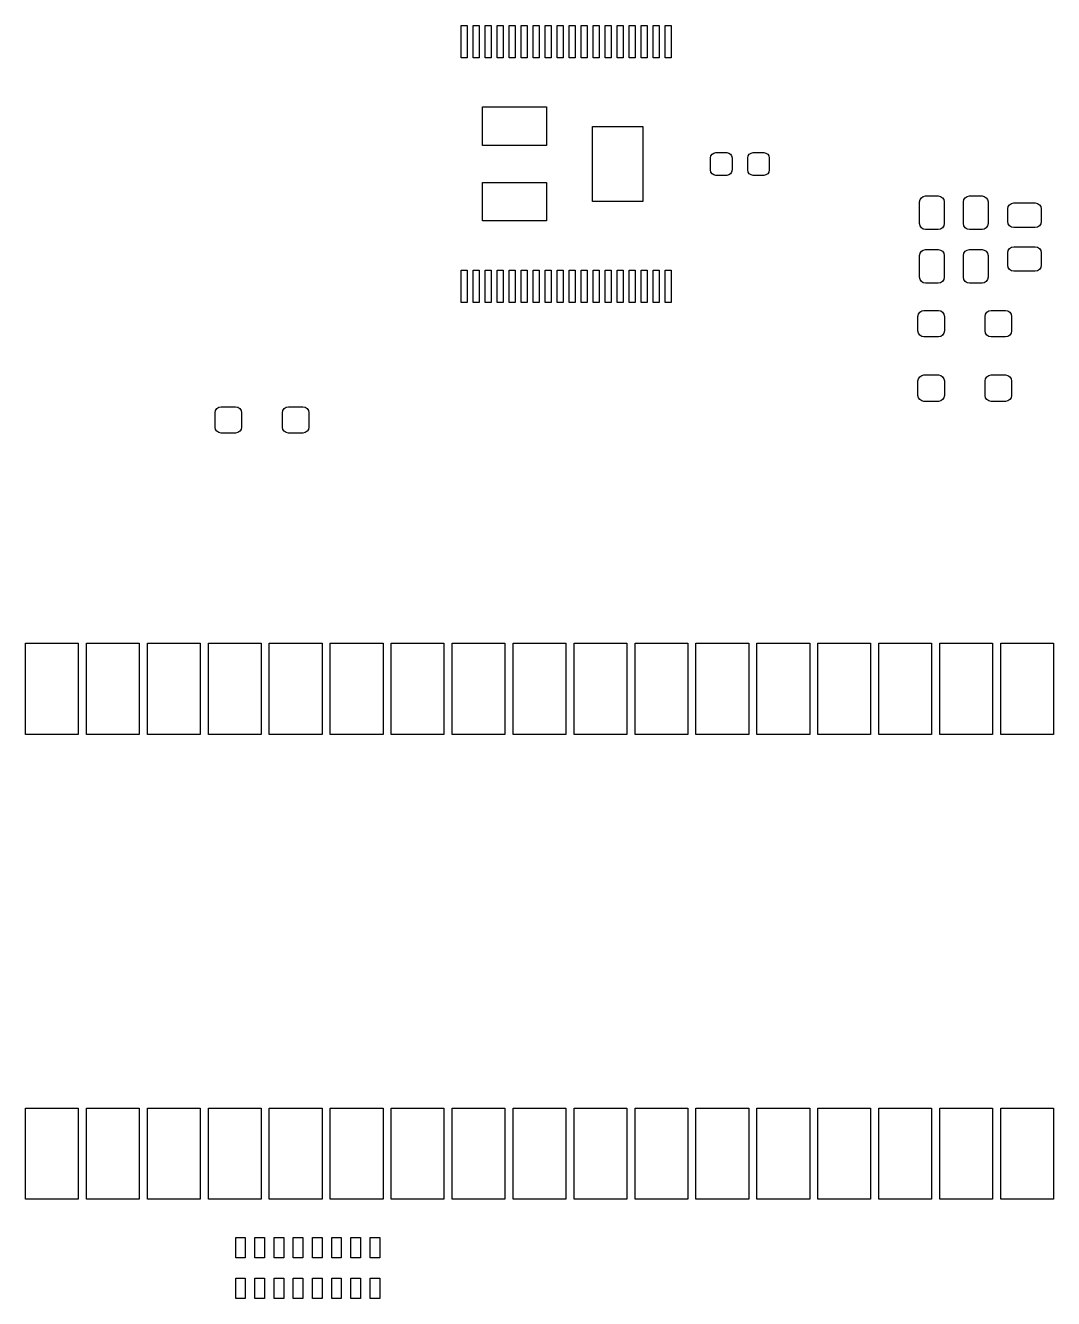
# Model space of a CAD drawing. Header units: millimetres. Extents: x 58.4 to 140.9, y -102.5 to -49.5.
# Drawn here: x 58.4 to 101.2, y -102.5 to -49.5 of the extents above; entities that cross this region are included whole.
import ezdxf

# ---------------------------------------------------------------- set-up
doc = ezdxf.new("R2010")
doc.units = ezdxf.units.MM
doc.layers.add('F.Paste', color=253, linetype='CONTINUOUS', true_color=0xb4a09a)

msp = doc.modelspace()

# ---------------------------------------------------------------- linework, layer by layer
at = {"layer": 'F.Paste', "linetype": 'CONTINUOUS'}
for p, q in [((76.526601, -50.82), (76.526601, -49.47)), ((76.526601, -49.47), (76.771401, -49.47)), ((76.771401, -49.47), (76.771401, -50.82)), ((77.0266, -50.82), (77.0266, -49.47)), ((77.0266, -49.47), (77.2714, -49.47)), ((77.2714, -49.47), (77.2714, -50.82)), ((77.526601, -50.82), (77.526601, -49.47)), ((77.526601, -49.47), (77.771401, -49.47)), ((77.771401, -49.47), (77.771401, -50.82)), ((78.0266, -50.82), (78.0266, -49.47)), ((78.0266, -49.47), (78.2714, -49.47)), ((78.2714, -49.47), (78.2714, -50.82)), ((78.526599, -50.82), (78.526599, -49.47)), ((78.526599, -49.47), (78.771399, -49.47)), ((78.771399, -49.47), (78.771399, -50.82)), ((79.026601, -50.82), (79.026601, -49.47)), ((79.026601, -49.47), (79.271401, -49.47)), ((79.271401, -49.47), (79.271401, -50.82)), ((79.5266, -50.82), (79.5266, -49.47)), ((79.5266, -49.47), (79.7714, -49.47)), ((79.7714, -49.47), (79.7714, -50.82)), ((80.026602, -50.82), (80.026602, -49.47)), ((80.026602, -49.47), (80.271402, -49.47)), ((80.271402, -49.47), (80.271402, -50.82)), ((80.5266, -50.82), (80.5266, -49.47)), ((80.5266, -49.47), (80.7714, -49.47)), ((80.7714, -49.47), (80.7714, -50.82)), ((81.0266, -50.82), (81.0266, -49.47)), ((81.0266, -49.47), (81.2714, -49.47)), ((81.2714, -49.47), (81.2714, -50.82)), ((81.526601, -50.82), (81.526601, -49.47)), ((81.526601, -49.47), (81.771401, -49.47)), ((81.771401, -49.47), (81.771401, -50.82)), ((82.0266, -50.82), (82.0266, -49.47)), ((82.0266, -49.47), (82.2714, -49.47)), ((82.2714, -49.47), (82.2714, -50.82)), ((82.526599, -50.82), (82.526599, -49.47)), ((82.526599, -49.47), (82.771399, -49.47)), ((82.771399, -49.47), (82.771399, -50.82)), ((83.026601, -50.82), (83.026601, -49.47)), ((83.026601, -49.47), (83.271401, -49.47)), ((83.271401, -49.47), (83.271401, -50.82)), ((83.5266, -50.82), (83.5266, -49.47)), ((83.5266, -49.47), (83.7714, -49.47)), ((83.7714, -49.47), (83.7714, -50.82)), ((84.026601, -50.82), (84.026601, -49.47)), ((84.026601, -49.47), (84.271401, -49.47)), ((84.271401, -49.47), (84.271401, -50.82)), ((84.5266, -50.82), (84.5266, -49.47)), ((84.5266, -49.47), (84.7714, -49.47)), ((84.7714, -49.47), (84.7714, -50.82)), ((85.026599, -50.82), (85.026599, -49.47)), ((85.026599, -49.47), (85.271399, -49.47)), ((85.271399, -49.47), (85.271399, -50.82)), ((76.771401, -50.82), (76.526601, -50.82)), ((77.2714, -50.82), (77.0266, -50.82)), ((77.771401, -50.82), (77.526601, -50.82)), ((78.2714, -50.82), (78.0266, -50.82)), ((78.771399, -50.82), (78.526599, -50.82)), ((79.271401, -50.82), (79.026601, -50.82)), ((79.7714, -50.82), (79.5266, -50.82)), ((80.271402, -50.82), (80.026602, -50.82)), ((80.7714, -50.82), (80.5266, -50.82)), ((81.2714, -50.82), (81.0266, -50.82)), ((81.771401, -50.82), (81.526601, -50.82)), ((82.2714, -50.82), (82.0266, -50.82)), ((82.771399, -50.82), (82.526599, -50.82)), ((83.271401, -50.82), (83.026601, -50.82)), ((83.7714, -50.82), (83.5266, -50.82)), ((84.271401, -50.82), (84.026601, -50.82)), ((84.7714, -50.82), (84.5266, -50.82)), ((85.271399, -50.82), (85.026599, -50.82)), ((77.416914, -54.471062), (77.416914, -52.86883)), ((77.416914, -52.86883), (80.080866, -52.86883)), ((80.080866, -52.86883), (80.080866, -54.471062)), ((81.99755, -56.8071), (81.99755, -53.6829)), ((81.99755, -53.6829), (84.10067, -53.6829)), ((84.10067, -53.6829), (84.10067, -56.8071)), ((80.080866, -54.471062), (77.416914, -54.471062)), ((86.913, -54.995), (86.930127, -54.908896)), ((86.913, -55.495), (86.913, -54.995)), ((86.930127, -54.908896), (86.978901, -54.835901)), ((86.978901, -54.835901), (87.051896, -54.787127)), ((87.051896, -54.787127), (87.138, -54.77)), ((87.138, -54.77), (87.588, -54.77)), ((87.588, -54.77), (87.674104, -54.787127)), ((87.674104, -54.787127), (87.747099, -54.835901)), ((87.747099, -54.835901), (87.795873, -54.908896)), ((87.795873, -54.908896), (87.813, -54.995)), ((87.813, -54.995), (87.813, -55.495)), ((88.463, -54.995), (88.480127, -54.908896)), ((88.463, -55.495), (88.463, -54.995)), ((88.480127, -54.908896), (88.528901, -54.835901)), ((88.528901, -54.835901), (88.601896, -54.787127)), ((88.601896, -54.787127), (88.688, -54.77)), ((88.688, -54.77), (89.138, -54.77)), ((89.138, -54.77), (89.224104, -54.787127)), ((89.224104, -54.787127), (89.297099, -54.835901)), ((89.297099, -54.835901), (89.345873, -54.908896)), ((89.345873, -54.908896), (89.363, -54.995)), ((89.363, -54.995), (89.363, -55.495)), ((86.930127, -55.581104), (86.913, -55.495)), ((86.978901, -55.654099), (86.930127, -55.581104)), ((87.051896, -55.702873), (86.978901, -55.654099)), ((87.138, -55.72), (87.051896, -55.702873)), ((87.588, -55.72), (87.138, -55.72)), ((87.674104, -55.702873), (87.588, -55.72)), ((87.747099, -55.654099), (87.674104, -55.702873)), ((87.795873, -55.581104), (87.747099, -55.654099)), ((87.813, -55.495), (87.795873, -55.581104)), ((88.480127, -55.581104), (88.463, -55.495)), ((88.528901, -55.654099), (88.480127, -55.581104)), ((88.601896, -55.702873), (88.528901, -55.654099)), ((88.688, -55.72), (88.601896, -55.702873)), ((89.138, -55.72), (88.688, -55.72)), ((89.224104, -55.702873), (89.138, -55.72)), ((89.297099, -55.654099), (89.224104, -55.702873)), ((89.345873, -55.581104), (89.297099, -55.654099)), ((89.363, -55.495), (89.345873, -55.581104)), ((77.416914, -57.62117), (77.416914, -56.018938)), ((77.416914, -56.018938), (80.080866, -56.018938)), ((80.080866, -56.018938), (80.080866, -57.62117)), ((95.6284, -56.827), (95.64743, -56.731329)), ((95.64743, -56.731329), (95.701623, -56.650223)), ((95.701623, -56.650223), (95.782729, -56.59603)), ((95.782729, -56.59603), (95.8784, -56.577)), ((95.8784, -56.577), (96.4034, -56.577)), ((96.4034, -56.577), (96.499071, -56.59603)), ((96.499071, -56.59603), (96.580177, -56.650223)), ((96.580177, -56.650223), (96.63437, -56.731329)), ((96.63437, -56.731329), (96.6534, -56.827)), ((97.4534, -56.827), (97.47243, -56.731329)), ((97.47243, -56.731329), (97.526623, -56.650223)), ((97.526623, -56.650223), (97.607729, -56.59603)), ((97.607729, -56.59603), (97.7034, -56.577)), ((97.7034, -56.577), (98.2284, -56.577)), ((98.2284, -56.577), (98.324071, -56.59603)), ((98.324071, -56.59603), (98.405177, -56.650223)), ((98.405177, -56.650223), (98.45937, -56.731329)), ((98.45937, -56.731329), (98.4784, -56.827)), ((84.10067, -56.8071), (81.99755, -56.8071)), ((95.6284, -57.727), (95.6284, -56.827)), ((96.6534, -56.827), (96.6534, -57.727)), ((97.4534, -57.727), (97.4534, -56.827)), ((98.4784, -56.827), (98.4784, -57.727)), ((99.2998, -57.118), (99.31883, -57.022329)), ((99.2998, -57.643), (99.2998, -57.118)), ((99.31883, -57.022329), (99.373023, -56.941223)), ((99.373023, -56.941223), (99.454129, -56.88703)), ((99.454129, -56.88703), (99.5498, -56.868)), ((99.5498, -56.868), (100.4498, -56.868)), ((100.4498, -56.868), (100.545471, -56.88703)), ((100.545471, -56.88703), (100.626577, -56.941223)), ((100.626577, -56.941223), (100.68077, -57.022329)), ((100.68077, -57.022329), (100.6998, -57.118)), ((100.6998, -57.118), (100.6998, -57.643)), ((80.080866, -57.62117), (77.416914, -57.62117)), ((95.64743, -57.822671), (95.6284, -57.727)), ((95.701623, -57.903777), (95.64743, -57.822671)), ((96.63437, -57.822671), (96.580177, -57.903777)), ((96.6534, -57.727), (96.63437, -57.822671)), ((97.47243, -57.822671), (97.4534, -57.727)), ((97.526623, -57.903777), (97.47243, -57.822671)), ((98.45937, -57.822671), (98.405177, -57.903777)), ((98.4784, -57.727), (98.45937, -57.822671)), ((99.31883, -57.738671), (99.2998, -57.643)), ((99.373023, -57.819777), (99.31883, -57.738671)), ((99.454129, -57.87397), (99.373023, -57.819777)), ((100.626577, -57.819777), (100.545471, -57.87397)), ((100.68077, -57.738671), (100.626577, -57.819777)), ((100.6998, -57.643), (100.68077, -57.738671)), ((95.782729, -57.95797), (95.701623, -57.903777)), ((95.8784, -57.977), (95.782729, -57.95797)), ((96.4034, -57.977), (95.8784, -57.977)), ((96.499071, -57.95797), (96.4034, -57.977)), ((96.580177, -57.903777), (96.499071, -57.95797)), ((97.607729, -57.95797), (97.526623, -57.903777)), ((97.7034, -57.977), (97.607729, -57.95797)), ((98.2284, -57.977), (97.7034, -57.977)), ((98.324071, -57.95797), (98.2284, -57.977)), ((98.405177, -57.903777), (98.324071, -57.95797)), ((99.5498, -57.893), (99.454129, -57.87397)), ((100.4498, -57.893), (99.5498, -57.893)), ((100.545471, -57.87397), (100.4498, -57.893)), ((95.64743, -58.966529), (95.701623, -58.885423)), ((95.701623, -58.885423), (95.782729, -58.83123)), ((95.782729, -58.83123), (95.8784, -58.8122)), ((95.8784, -58.8122), (96.4034, -58.8122)), ((96.4034, -58.8122), (96.499071, -58.83123)), ((96.499071, -58.83123), (96.580177, -58.885423)), ((96.580177, -58.885423), (96.63437, -58.966529)), ((97.47243, -58.966529), (97.526623, -58.885423)), ((97.526623, -58.885423), (97.607729, -58.83123)), ((97.607729, -58.83123), (97.7034, -58.8122)), ((97.7034, -58.8122), (98.2284, -58.8122)), ((98.2284, -58.8122), (98.324071, -58.83123)), ((98.324071, -58.83123), (98.405177, -58.885423)), ((98.405177, -58.885423), (98.45937, -58.966529)), ((99.2998, -58.943), (99.31883, -58.847329)), ((99.31883, -58.847329), (99.373023, -58.766223)), ((99.373023, -58.766223), (99.454129, -58.71203)), ((99.454129, -58.71203), (99.5498, -58.693)), ((99.5498, -58.693), (100.4498, -58.693)), ((100.4498, -58.693), (100.545471, -58.71203)), ((100.545471, -58.71203), (100.626577, -58.766223)), ((100.626577, -58.766223), (100.68077, -58.847329)), ((100.68077, -58.847329), (100.6998, -58.943)), ((95.6284, -59.0622), (95.64743, -58.966529)), ((95.6284, -59.9622), (95.6284, -59.0622)), ((96.63437, -58.966529), (96.6534, -59.0622)), ((96.6534, -59.0622), (96.6534, -59.9622)), ((97.4534, -59.0622), (97.47243, -58.966529)), ((97.4534, -59.9622), (97.4534, -59.0622)), ((98.45937, -58.966529), (98.4784, -59.0622)), ((98.4784, -59.0622), (98.4784, -59.9622)), ((99.2998, -59.468), (99.2998, -58.943)), ((100.6998, -58.943), (100.6998, -59.468)), ((76.526601, -61.02), (76.526601, -59.67)), ((76.526601, -59.67), (76.771401, -59.67)), ((76.771401, -59.67), (76.771401, -61.02)), ((77.0266, -61.02), (77.0266, -59.67)), ((77.0266, -59.67), (77.2714, -59.67)), ((77.2714, -59.67), (77.2714, -61.02)), ((77.526599, -61.02), (77.526599, -59.67)), ((77.526599, -59.67), (77.771399, -59.67)), ((77.771399, -59.67), (77.771399, -61.02)), ((78.0266, -61.02), (78.0266, -59.67)), ((78.0266, -59.67), (78.2714, -59.67)), ((78.2714, -59.67), (78.2714, -61.02)), ((78.526599, -61.02), (78.526599, -59.67)), ((78.526599, -59.67), (78.771399, -59.67)), ((78.771399, -59.67), (78.771399, -61.02)), ((79.026601, -61.02), (79.026601, -59.67)), ((79.026601, -59.67), (79.271401, -59.67)), ((79.271401, -59.67), (79.271401, -61.02)), ((79.5266, -61.02), (79.5266, -59.67)), ((79.5266, -59.67), (79.7714, -59.67)), ((79.7714, -59.67), (79.7714, -61.02)), ((80.026599, -61.02), (80.026599, -59.67)), ((80.026599, -59.67), (80.271399, -59.67)), ((80.271399, -59.67), (80.271399, -61.02)), ((80.5266, -61.02), (80.5266, -59.67)), ((80.5266, -59.67), (80.7714, -59.67)), ((80.7714, -59.67), (80.7714, -61.02)), ((81.0266, -61.02), (81.0266, -59.67)), ((81.0266, -59.67), (81.2714, -59.67)), ((81.2714, -59.67), (81.2714, -61.02)), ((81.526598, -61.02), (81.526598, -59.67)), ((81.526598, -59.67), (81.771398, -59.67)), ((81.771398, -59.67), (81.771398, -61.02)), ((82.0266, -61.02), (82.0266, -59.67)), ((82.0266, -59.67), (82.2714, -59.67)), ((82.2714, -59.67), (82.2714, -61.02)), ((82.526599, -61.02), (82.526599, -59.67)), ((82.526599, -59.67), (82.771399, -59.67)), ((82.771399, -59.67), (82.771399, -61.02)), ((83.026601, -61.02), (83.026601, -59.67)), ((83.026601, -59.67), (83.271401, -59.67)), ((83.271401, -59.67), (83.271401, -61.02)), ((83.5266, -61.02), (83.5266, -59.67)), ((83.5266, -59.67), (83.7714, -59.67)), ((83.7714, -59.67), (83.7714, -61.02)), ((84.026599, -61.02), (84.026599, -59.67)), ((84.026599, -59.67), (84.271399, -59.67)), ((84.271399, -59.67), (84.271399, -61.02)), ((84.5266, -61.02), (84.5266, -59.67)), ((84.5266, -59.67), (84.7714, -59.67)), ((84.7714, -59.67), (84.7714, -61.02)), ((85.026599, -61.02), (85.026599, -59.67)), ((85.026599, -59.67), (85.271399, -59.67)), ((85.271399, -59.67), (85.271399, -61.02)), ((95.64743, -60.057871), (95.6284, -59.9622)), ((96.6534, -59.9622), (96.63437, -60.057871)), ((97.47243, -60.057871), (97.4534, -59.9622)), ((98.4784, -59.9622), (98.45937, -60.057871)), ((99.31883, -59.563671), (99.2998, -59.468)), ((99.373023, -59.644777), (99.31883, -59.563671)), ((99.454129, -59.69897), (99.373023, -59.644777)), ((99.5498, -59.718), (99.454129, -59.69897)), ((100.4498, -59.718), (99.5498, -59.718)), ((100.545471, -59.69897), (100.4498, -59.718)), ((100.626577, -59.644777), (100.545471, -59.69897)), ((100.68077, -59.563671), (100.626577, -59.644777)), ((100.6998, -59.468), (100.68077, -59.563671)), ((95.701623, -60.138977), (95.64743, -60.057871)), ((95.782729, -60.19317), (95.701623, -60.138977)), ((95.8784, -60.2122), (95.782729, -60.19317)), ((96.4034, -60.2122), (95.8784, -60.2122)), ((96.499071, -60.19317), (96.4034, -60.2122)), ((96.580177, -60.138977), (96.499071, -60.19317)), ((96.63437, -60.057871), (96.580177, -60.138977)), ((97.526623, -60.138977), (97.47243, -60.057871)), ((97.607729, -60.19317), (97.526623, -60.138977)), ((97.7034, -60.2122), (97.607729, -60.19317)), ((98.2284, -60.2122), (97.7034, -60.2122)), ((98.324071, -60.19317), (98.2284, -60.2122)), ((98.405177, -60.138977), (98.324071, -60.19317)), ((98.45937, -60.057871), (98.405177, -60.138977)), ((76.771401, -61.02), (76.526601, -61.02)), ((77.2714, -61.02), (77.0266, -61.02)), ((77.771399, -61.02), (77.526599, -61.02)), ((78.2714, -61.02), (78.0266, -61.02)), ((78.771399, -61.02), (78.526599, -61.02)), ((79.271401, -61.02), (79.026601, -61.02)), ((79.7714, -61.02), (79.5266, -61.02)), ((80.271399, -61.02), (80.026599, -61.02)), ((80.7714, -61.02), (80.5266, -61.02)), ((81.2714, -61.02), (81.0266, -61.02)), ((81.771398, -61.02), (81.526598, -61.02)), ((82.2714, -61.02), (82.0266, -61.02)), ((82.771399, -61.02), (82.526599, -61.02)), ((83.271401, -61.02), (83.026601, -61.02)), ((83.7714, -61.02), (83.5266, -61.02)), ((84.271399, -61.02), (84.026599, -61.02)), ((84.7714, -61.02), (84.5266, -61.02)), ((85.271399, -61.02), (85.026599, -61.02)), ((95.5606, -61.5998), (95.57963, -61.504129)), ((95.57963, -61.504129), (95.633823, -61.423023)), ((95.633823, -61.423023), (95.714929, -61.36883)), ((95.714929, -61.36883), (95.8106, -61.3498)), ((95.8106, -61.3498), (96.4106, -61.3498)), ((96.4106, -61.3498), (96.506271, -61.36883)), ((96.506271, -61.36883), (96.587377, -61.423023)), ((96.587377, -61.423023), (96.64157, -61.504129)), ((96.64157, -61.504129), (96.6606, -61.5998)), ((98.3606, -61.5998), (98.37963, -61.504129)), ((98.37963, -61.504129), (98.433823, -61.423023)), ((98.433823, -61.423023), (98.514929, -61.36883)), ((98.514929, -61.36883), (98.6106, -61.3498)), ((98.6106, -61.3498), (99.2106, -61.3498)), ((99.2106, -61.3498), (99.306271, -61.36883)), ((99.306271, -61.36883), (99.387377, -61.423023)), ((99.387377, -61.423023), (99.44157, -61.504129)), ((99.44157, -61.504129), (99.4606, -61.5998)), ((95.5606, -62.1998), (95.5606, -61.5998)), ((96.6606, -61.5998), (96.6606, -62.1998)), ((98.3606, -62.1998), (98.3606, -61.5998)), ((99.4606, -61.5998), (99.4606, -62.1998)), ((95.57963, -62.295471), (95.5606, -62.1998)), ((95.633823, -62.376577), (95.57963, -62.295471)), ((95.714929, -62.43077), (95.633823, -62.376577)), ((95.8106, -62.4498), (95.714929, -62.43077)), ((96.4106, -62.4498), (95.8106, -62.4498)), ((96.506271, -62.43077), (96.4106, -62.4498)), ((96.587377, -62.376577), (96.506271, -62.43077)), ((96.64157, -62.295471), (96.587377, -62.376577)), ((96.6606, -62.1998), (96.64157, -62.295471)), ((98.37963, -62.295471), (98.3606, -62.1998)), ((98.433823, -62.376577), (98.37963, -62.295471)), ((98.514929, -62.43077), (98.433823, -62.376577)), ((98.6106, -62.4498), (98.514929, -62.43077)), ((99.2106, -62.4498), (98.6106, -62.4498)), ((99.306271, -62.43077), (99.2106, -62.4498)), ((99.387377, -62.376577), (99.306271, -62.43077)), ((99.44157, -62.295471), (99.387377, -62.376577)), ((99.4606, -62.1998), (99.44157, -62.295471)), ((95.5606, -64.2922), (95.57963, -64.196529)), ((95.57963, -64.196529), (95.633823, -64.115423)), ((95.633823, -64.115423), (95.714929, -64.06123)), ((95.714929, -64.06123), (95.8106, -64.0422)), ((95.8106, -64.0422), (96.4106, -64.0422)), ((96.4106, -64.0422), (96.506271, -64.06123)), ((96.506271, -64.06123), (96.587377, -64.115423)), ((96.587377, -64.115423), (96.64157, -64.196529)), ((96.64157, -64.196529), (96.6606, -64.2922)), ((98.3606, -64.2922), (98.37963, -64.196529)), ((98.37963, -64.196529), (98.433823, -64.115423)), ((98.433823, -64.115423), (98.514929, -64.06123)), ((98.514929, -64.06123), (98.6106, -64.0422)), ((98.6106, -64.0422), (99.2106, -64.0422)), ((99.2106, -64.0422), (99.306271, -64.06123)), ((99.306271, -64.06123), (99.387377, -64.115423)), ((99.387377, -64.115423), (99.44157, -64.196529)), ((99.44157, -64.196529), (99.4606, -64.2922)), ((95.5606, -64.8922), (95.5606, -64.2922)), ((96.6606, -64.2922), (96.6606, -64.8922)), ((98.3606, -64.8922), (98.3606, -64.2922)), ((99.4606, -64.2922), (99.4606, -64.8922)), ((95.57963, -64.987871), (95.5606, -64.8922)), ((95.633823, -65.068977), (95.57963, -64.987871)), ((95.714929, -65.12317), (95.633823, -65.068977)), ((95.8106, -65.1422), (95.714929, -65.12317)), ((96.4106, -65.1422), (95.8106, -65.1422)), ((96.506271, -65.12317), (96.4106, -65.1422)), ((96.587377, -65.068977), (96.506271, -65.12317)), ((96.64157, -64.987871), (96.587377, -65.068977)), ((96.6606, -64.8922), (96.64157, -64.987871)), ((98.37963, -64.987871), (98.3606, -64.8922)), ((98.433823, -65.068977), (98.37963, -64.987871)), ((98.514929, -65.12317), (98.433823, -65.068977)), ((98.6106, -65.1422), (98.514929, -65.12317)), ((99.2106, -65.1422), (98.6106, -65.1422)), ((99.306271, -65.12317), (99.2106, -65.1422)), ((99.387377, -65.068977), (99.306271, -65.12317)), ((99.44157, -64.987871), (99.387377, -65.068977)), ((99.4606, -64.8922), (99.44157, -64.987871)), ((66.2744, -65.613), (66.29343, -65.517329)), ((66.2744, -66.213), (66.2744, -65.613)), ((66.29343, -65.517329), (66.347623, -65.436223)), ((66.347623, -65.436223), (66.428729, -65.38203)), ((66.428729, -65.38203), (66.5244, -65.363)), ((66.5244, -65.363), (67.1244, -65.363)), ((67.1244, -65.363), (67.220071, -65.38203)), ((67.220071, -65.38203), (67.301177, -65.436223)), ((67.301177, -65.436223), (67.35537, -65.517329)), ((67.35537, -65.517329), (67.3744, -65.613)), ((67.3744, -65.613), (67.3744, -66.213)), ((69.0744, -65.613), (69.09343, -65.517329)), ((69.0744, -66.213), (69.0744, -65.613)), ((69.09343, -65.517329), (69.147623, -65.436223)), ((69.147623, -65.436223), (69.228729, -65.38203)), ((69.228729, -65.38203), (69.3244, -65.363)), ((69.3244, -65.363), (69.9244, -65.363)), ((69.9244, -65.363), (70.020071, -65.38203)), ((70.020071, -65.38203), (70.101177, -65.436223)), ((70.101177, -65.436223), (70.15537, -65.517329)), ((70.15537, -65.517329), (70.1744, -65.613)), ((70.1744, -65.613), (70.1744, -66.213)), ((66.29343, -66.308671), (66.2744, -66.213)), ((66.347623, -66.389777), (66.29343, -66.308671)), ((67.35537, -66.308671), (67.301177, -66.389777)), ((67.3744, -66.213), (67.35537, -66.308671)), ((69.09343, -66.308671), (69.0744, -66.213)), ((69.147623, -66.389777), (69.09343, -66.308671)), ((70.15537, -66.308671), (70.101177, -66.389777)), ((70.1744, -66.213), (70.15537, -66.308671)), ((66.428729, -66.44397), (66.347623, -66.389777)), ((66.5244, -66.463), (66.428729, -66.44397)), ((67.1244, -66.463), (66.5244, -66.463)), ((67.220071, -66.44397), (67.1244, -66.463)), ((67.301177, -66.389777), (67.220071, -66.44397)), ((69.228729, -66.44397), (69.147623, -66.389777)), ((69.3244, -66.463), (69.228729, -66.44397)), ((69.9244, -66.463), (69.3244, -66.463)), ((70.020071, -66.44397), (69.9244, -66.463)), ((70.101177, -66.389777), (70.020071, -66.44397)), ((58.368312, -79.025179), (58.368312, -75.225179)), ((58.368312, -75.225179), (60.568312, -75.225179)), ((60.568312, -75.225179), (60.568312, -79.025179)), ((60.908312, -79.025179), (60.908312, -75.225179)), ((60.908312, -75.225179), (63.108312, -75.225179)), ((63.108312, -75.225179), (63.108312, -79.025179)), ((63.448312, -79.025179), (63.448312, -75.225179)), ((63.448312, -75.225179), (65.648312, -75.225179)), ((65.648312, -75.225179), (65.648312, -79.025179)), ((65.988312, -79.025179), (65.988312, -75.225179)), ((65.988312, -75.225179), (68.188312, -75.225179)), ((68.188312, -75.225179), (68.188312, -79.025179)), ((68.528312, -79.025179), (68.528312, -75.225179)), ((68.528312, -75.225179), (70.728312, -75.225179)), ((70.728312, -75.225179), (70.728312, -79.025179)), ((71.068312, -79.025179), (71.068312, -75.225179)), ((71.068312, -75.225179), (73.268312, -75.225179)), ((73.268312, -75.225179), (73.268312, -79.025179)), ((73.608312, -79.025179), (73.608312, -75.225179)), ((73.608312, -75.225179), (75.808312, -75.225179)), ((75.808312, -75.225179), (75.808312, -79.025179)), ((76.148312, -79.025179), (76.148312, -75.225179)), ((76.148312, -75.225179), (78.348312, -75.225179)), ((78.348312, -75.225179), (78.348312, -79.025179)), ((78.688312, -79.025179), (78.688312, -75.225179)), ((78.688312, -75.225179), (80.888312, -75.225179)), ((80.888312, -75.225179), (80.888312, -79.025179)), ((81.228312, -79.025179), (81.228312, -75.225179)), ((81.228312, -75.225179), (83.428312, -75.225179)), ((83.428312, -75.225179), (83.428312, -79.025179)), ((83.768312, -79.025179), (83.768312, -75.225179)), ((83.768312, -75.225179), (85.968312, -75.225179)), ((85.968312, -75.225179), (85.968312, -79.025179)), ((86.308312, -79.025179), (86.308312, -75.225179)), ((86.308312, -75.225179), (88.508312, -75.225179)), ((88.508312, -75.225179), (88.508312, -79.025179)), ((88.848312, -79.025179), (88.848312, -75.225179)), ((88.848312, -75.225179), (91.048312, -75.225179)), ((91.048312, -75.225179), (91.048312, -79.025179)), ((91.388312, -79.025179), (91.388312, -75.225179)), ((91.388312, -75.225179), (93.588312, -75.225179)), ((93.588312, -75.225179), (93.588312, -79.025179)), ((93.928312, -79.025179), (93.928312, -75.225179)), ((93.928312, -75.225179), (96.128312, -75.225179)), ((96.128312, -75.225179), (96.128312, -79.025179)), ((96.468312, -79.025179), (96.468312, -75.225179)), ((96.468312, -75.225179), (98.668312, -75.225179)), ((98.668312, -75.225179), (98.668312, -79.025179)), ((99.008312, -79.025179), (99.008312, -75.225179)), ((99.008312, -75.225179), (101.208312, -75.225179)), ((101.208312, -75.225179), (101.208312, -79.025179)), ((60.568312, -79.025179), (58.368312, -79.025179)), ((63.108312, -79.025179), (60.908312, -79.025179)), ((65.648312, -79.025179), (63.448312, -79.025179)), ((68.188312, -79.025179), (65.988312, -79.025179)), ((70.728312, -79.025179), (68.528312, -79.025179)), ((73.268312, -79.025179), (71.068312, -79.025179)), ((75.808312, -79.025179), (73.608312, -79.025179)), ((78.348312, -79.025179), (76.148312, -79.025179)), ((80.888312, -79.025179), (78.688312, -79.025179)), ((83.428312, -79.025179), (81.228312, -79.025179)), ((85.968312, -79.025179), (83.768312, -79.025179)), ((88.508312, -79.025179), (86.308312, -79.025179)), ((91.048312, -79.025179), (88.848312, -79.025179)), ((93.588312, -79.025179), (91.388312, -79.025179)), ((96.128312, -79.025179), (93.928312, -79.025179)), ((98.668312, -79.025179), (96.468312, -79.025179)), ((101.208312, -79.025179), (99.008312, -79.025179)), ((58.368312, -98.405179), (58.368312, -94.605179)), ((58.368312, -94.605179), (60.568312, -94.605179)), ((60.568312, -94.605179), (60.568312, -98.405179)), ((60.908312, -98.405179), (60.908312, -94.605179)), ((60.908312, -94.605179), (63.108312, -94.605179)), ((63.108312, -94.605179), (63.108312, -98.405179)), ((63.448312, -98.405179), (63.448312, -94.605179)), ((63.448312, -94.605179), (65.648312, -94.605179)), ((65.648312, -94.605179), (65.648312, -98.405179)), ((65.988312, -98.405179), (65.988312, -94.605179)), ((65.988312, -94.605179), (68.188312, -94.605179)), ((68.188312, -94.605179), (68.188312, -98.405179)), ((68.528312, -98.405179), (68.528312, -94.605179)), ((68.528312, -94.605179), (70.728312, -94.605179)), ((70.728312, -94.605179), (70.728312, -98.405179)), ((71.068312, -98.405179), (71.068312, -94.605179)), ((71.068312, -94.605179), (73.268312, -94.605179)), ((73.268312, -94.605179), (73.268312, -98.405179)), ((73.608312, -98.405179), (73.608312, -94.605179)), ((73.608312, -94.605179), (75.808312, -94.605179)), ((75.808312, -94.605179), (75.808312, -98.405179)), ((76.148312, -98.405179), (76.148312, -94.605179)), ((76.148312, -94.605179), (78.348312, -94.605179)), ((78.348312, -94.605179), (78.348312, -98.405179)), ((78.688312, -98.405179), (78.688312, -94.605179)), ((78.688312, -94.605179), (80.888312, -94.605179)), ((80.888312, -94.605179), (80.888312, -98.405179)), ((81.228312, -98.405179), (81.228312, -94.605179)), ((81.228312, -94.605179), (83.428312, -94.605179)), ((83.428312, -94.605179), (83.428312, -98.405179)), ((83.768312, -98.405179), (83.768312, -94.605179)), ((83.768312, -94.605179), (85.968312, -94.605179)), ((85.968312, -94.605179), (85.968312, -98.405179)), ((86.308312, -98.405179), (86.308312, -94.605179)), ((86.308312, -94.605179), (88.508312, -94.605179)), ((88.508312, -94.605179), (88.508312, -98.405179)), ((88.848312, -98.405179), (88.848312, -94.605179)), ((88.848312, -94.605179), (91.048312, -94.605179)), ((91.048312, -94.605179), (91.048312, -98.405179)), ((91.388312, -98.405179), (91.388312, -94.605179)), ((91.388312, -94.605179), (93.588312, -94.605179)), ((93.588312, -94.605179), (93.588312, -98.405179)), ((93.928312, -98.405179), (93.928312, -94.605179)), ((93.928312, -94.605179), (96.128312, -94.605179)), ((96.128312, -94.605179), (96.128312, -98.405179)), ((96.468312, -98.405179), (96.468312, -94.605179)), ((96.468312, -94.605179), (98.668312, -94.605179)), ((98.668312, -94.605179), (98.668312, -98.405179)), ((99.008312, -98.405179), (99.008312, -94.605179)), ((99.008312, -94.605179), (101.208312, -94.605179)), ((101.208312, -94.605179), (101.208312, -98.405179)), ((60.568312, -98.405179), (58.368312, -98.405179)), ((63.108312, -98.405179), (60.908312, -98.405179)), ((65.648312, -98.405179), (63.448312, -98.405179)), ((68.188312, -98.405179), (65.988312, -98.405179)), ((70.728312, -98.405179), (68.528312, -98.405179)), ((73.268312, -98.405179), (71.068312, -98.405179)), ((75.808312, -98.405179), (73.608312, -98.405179)), ((78.348312, -98.405179), (76.148312, -98.405179)), ((80.888312, -98.405179), (78.688312, -98.405179)), ((83.428312, -98.405179), (81.228312, -98.405179)), ((85.968312, -98.405179), (83.768312, -98.405179)), ((88.508312, -98.405179), (86.308312, -98.405179)), ((91.048312, -98.405179), (88.848312, -98.405179)), ((93.588312, -98.405179), (91.388312, -98.405179)), ((96.128312, -98.405179), (93.928312, -98.405179)), ((98.668312, -98.405179), (96.468312, -98.405179)), ((101.208312, -98.405179), (99.008312, -98.405179)), ((67.1294, -100.8448), (67.1294, -99.9948)), ((67.1294, -99.9948), (67.5294, -99.9948)), ((67.5294, -99.9948), (67.5294, -100.8448)), ((67.9294, -100.8448), (67.9294, -99.9948)), ((67.9294, -99.9948), (68.3294, -99.9948)), ((68.3294, -99.9948), (68.3294, -100.8448)), ((68.7294, -100.8448), (68.7294, -99.9948)), ((68.7294, -99.9948), (69.1294, -99.9948)), ((69.1294, -99.9948), (69.1294, -100.8448)), ((69.5294, -100.8448), (69.5294, -99.9948)), ((69.5294, -99.9948), (69.9294, -99.9948)), ((69.9294, -99.9948), (69.9294, -100.8448)), ((70.3294, -100.8448), (70.3294, -99.9948)), ((70.3294, -99.9948), (70.7294, -99.9948)), ((70.7294, -99.9948), (70.7294, -100.8448)), ((71.1294, -100.8448), (71.1294, -99.9948)), ((71.1294, -99.9948), (71.5294, -99.9948)), ((71.5294, -99.9948), (71.5294, -100.8448)), ((71.9294, -100.8448), (71.9294, -99.9948)), ((71.9294, -99.9948), (72.3294, -99.9948)), ((72.3294, -99.9948), (72.3294, -100.8448)), ((72.7294, -100.8448), (72.7294, -99.9948)), ((72.7294, -99.9948), (73.1294, -99.9948)), ((73.1294, -99.9948), (73.1294, -100.8448)), ((67.5294, -100.8448), (67.1294, -100.8448)), ((68.3294, -100.8448), (67.9294, -100.8448)), ((69.1294, -100.8448), (68.7294, -100.8448)), ((69.9294, -100.8448), (69.5294, -100.8448)), ((70.7294, -100.8448), (70.3294, -100.8448)), ((71.5294, -100.8448), (71.1294, -100.8448)), ((72.3294, -100.8448), (71.9294, -100.8448)), ((73.1294, -100.8448), (72.7294, -100.8448)), ((67.1294, -102.5448), (67.1294, -101.6948)), ((67.1294, -101.6948), (67.5294, -101.6948)), ((67.5294, -101.6948), (67.5294, -102.5448)), ((67.9294, -102.5448), (67.9294, -101.6948)), ((67.9294, -101.6948), (68.3294, -101.6948)), ((68.3294, -101.6948), (68.3294, -102.5448)), ((68.7294, -102.5448), (68.7294, -101.6948)), ((68.7294, -101.6948), (69.1294, -101.6948)), ((69.1294, -101.6948), (69.1294, -102.5448)), ((69.5294, -102.5448), (69.5294, -101.6948)), ((69.5294, -101.6948), (69.9294, -101.6948)), ((69.9294, -101.6948), (69.9294, -102.5448)), ((70.3294, -102.5448), (70.3294, -101.6948)), ((70.3294, -101.6948), (70.7294, -101.6948)), ((70.7294, -101.6948), (70.7294, -102.5448)), ((71.1294, -102.5448), (71.1294, -101.6948)), ((71.1294, -101.6948), (71.5294, -101.6948)), ((71.5294, -101.6948), (71.5294, -102.5448)), ((71.9294, -102.5448), (71.9294, -101.6948)), ((71.9294, -101.6948), (72.3294, -101.6948)), ((72.3294, -101.6948), (72.3294, -102.5448)), ((72.7294, -102.5448), (72.7294, -101.6948)), ((72.7294, -101.6948), (73.1294, -101.6948)), ((73.1294, -101.6948), (73.1294, -102.5448)), ((67.5294, -102.5448), (67.1294, -102.5448)), ((68.3294, -102.5448), (67.9294, -102.5448)), ((69.1294, -102.5448), (68.7294, -102.5448)), ((69.9294, -102.5448), (69.5294, -102.5448)), ((70.7294, -102.5448), (70.3294, -102.5448)), ((71.5294, -102.5448), (71.1294, -102.5448)), ((72.3294, -102.5448), (71.9294, -102.5448)), ((73.1294, -102.5448), (72.7294, -102.5448))]:
    msp.add_line(p, q, dxfattribs=at)

doc.saveas('drawing.dxf')
